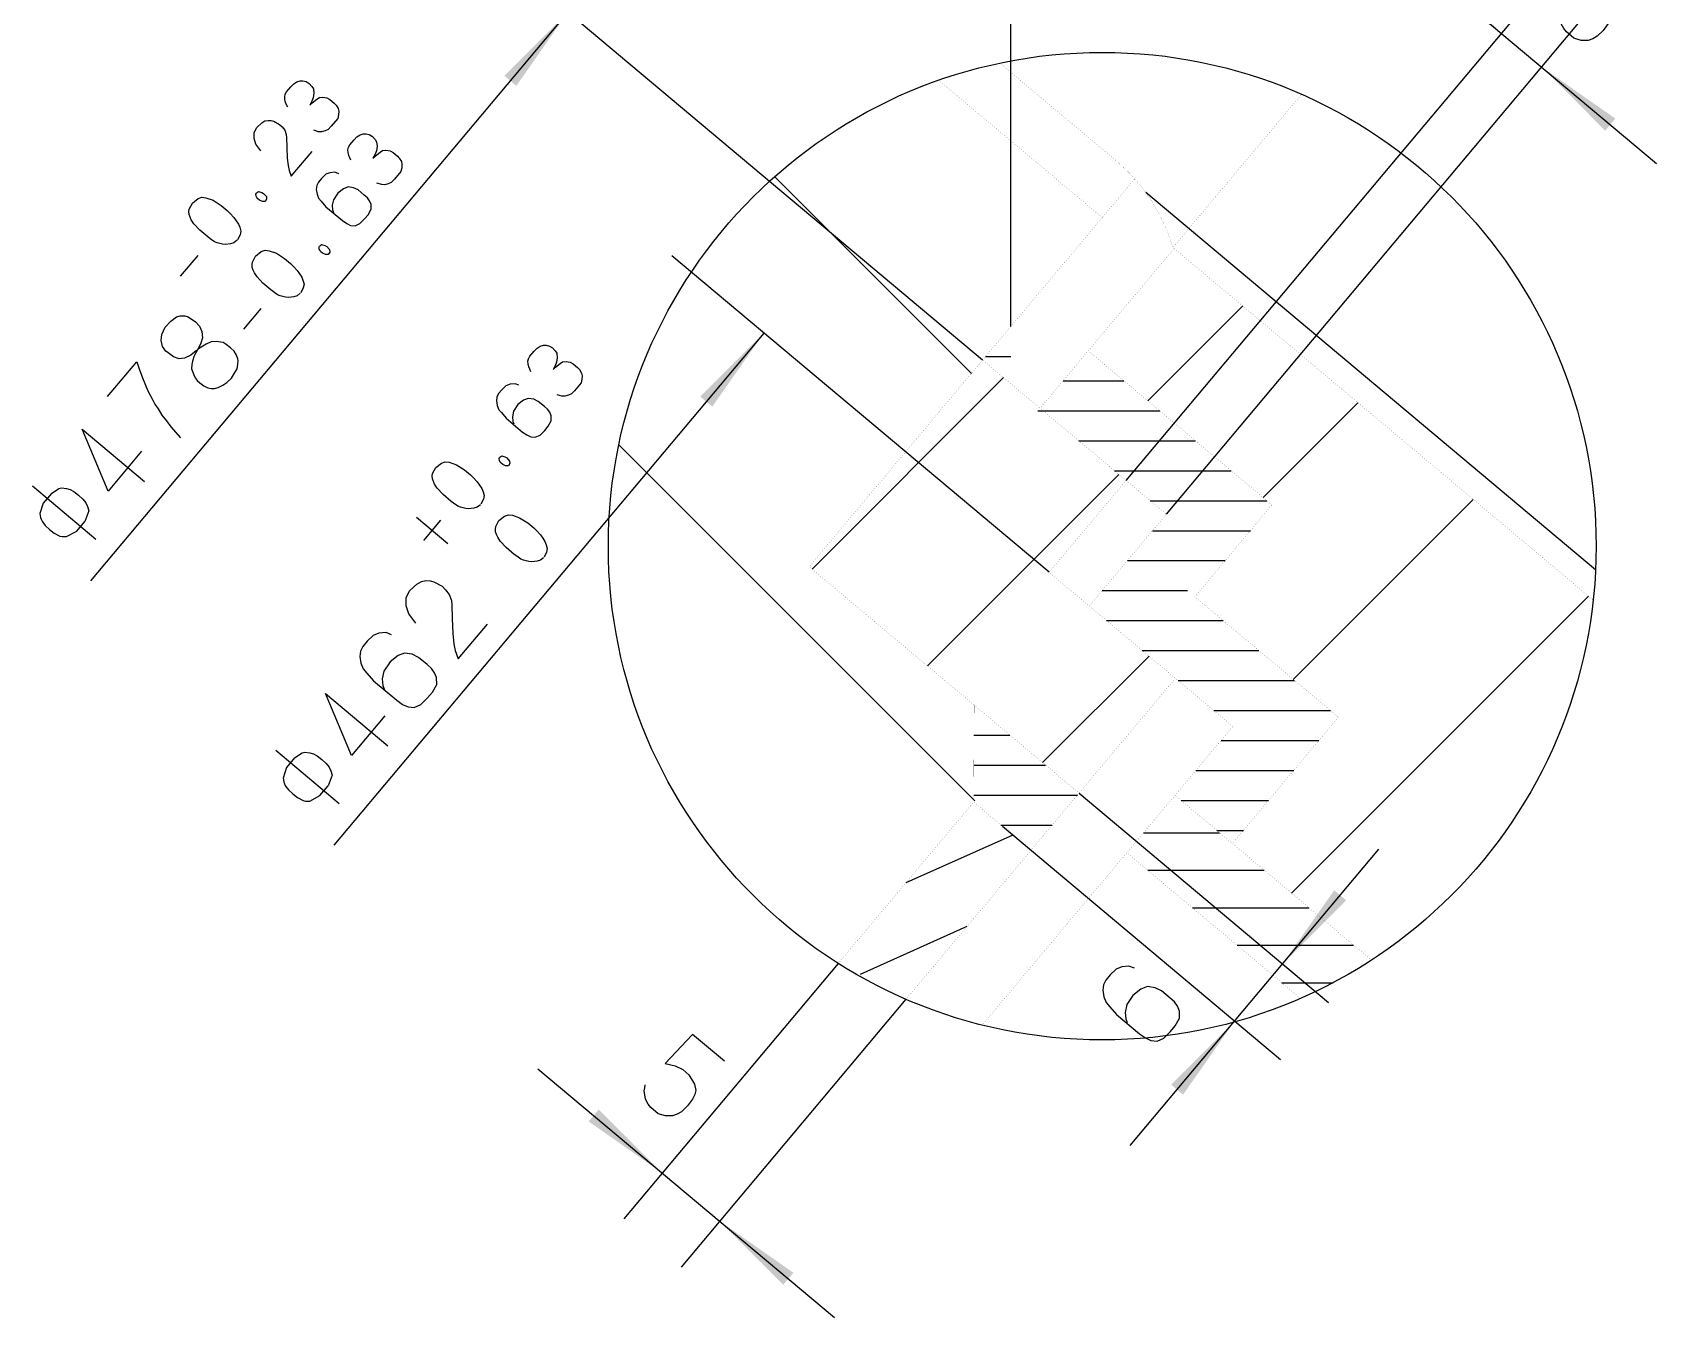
# Model space of a CAD drawing. Extents: x 0 to 8410, y 0 to 11890.
# Drawn here: x 5678 to 6220, y 9194 to 9623 of the extents above; entities that cross this region are included whole.
import ezdxf

# ---------------------------------------------------------------- set-up
doc = ezdxf.new("R2010")
doc.units = 0
doc.header["$MEASUREMENT"] = 0
doc.layers.add('6', color=7, linetype='Continuous')
doc.layers.add('7', color=7, linetype='Continuous')

# ---------------------------------------------------------------- blocks, each defined once
blk = doc.blocks.new('BLKENT219')
at = {"layer": '6', "color": 1, "linetype": 'Continuous'}
for p, q in [((5994.97, 9513.65), (5826.01, 9655.43)), ((5856.65, 9629.72), (5697.45, 9439.99))]:
    blk.add_line(p, q, dxfattribs=at)
at = {"layer": '6', "color": 2, "linetype": 'Continuous'}
for p, q in [((5762.81, 9603.14), (5764.24, 9604.84)), ((5764.24, 9604.84), (5765.2, 9605.83)), ((5765.2, 9605.83), (5766.26, 9606.47)), ((5766.26, 9606.47), (5767.31, 9606.79)), ((5767.31, 9606.79), (5768.26, 9606.84)), ((5768.26, 9606.84), (5769.32, 9606.55)), ((5769.32, 9606.55), (5770.37, 9605.92)), ((5770.37, 9605.92), (5771.24, 9604.94)), ((5771.24, 9604.94), (5771.76, 9604.16)), ((5762.18, 9601.45), (5762.38, 9602.31)), ((5762.26, 9600.61), (5762.18, 9601.45)), ((5762.45, 9599.6), (5762.26, 9600.61)), ((5762.38, 9602.31), (5762.81, 9603.14)), ((5762.81, 9598.78), (5762.45, 9599.6)), ((5771.25, 9599.98), (5770.56, 9598.68)), ((5770.56, 9598.68), (5771.39, 9599.52)), ((5771.7, 9601.14), (5771.25, 9599.98)), ((5771.39, 9599.52), (5772.92, 9600.72)), ((5771.93, 9602.65), (5771.7, 9601.14)), ((5771.76, 9604.16), (5771.93, 9602.65)), ((5772.92, 9600.72), (5773.74, 9601.22)), ((5773.74, 9601.22), (5774.89, 9601.36)), ((5774.89, 9601.36), (5776.28, 9601.14)), ((5776.28, 9601.14), (5777.24, 9600.58)), ((5777.24, 9600.58), (5778.7, 9599.36)), ((5778.7, 9599.36), (5779.35, 9598.73)), ((5755.57, 9593.43), (5756.66, 9593.63)), ((5756.66, 9593.63), (5757.65, 9593.56)), ((5757.65, 9593.56), (5758.51, 9593.35)), ((5763.17, 9597.97), (5762.81, 9598.78)), ((5779.9, 9594.26), (5777.72, 9591.65)), ((5779.35, 9598.73), (5780.05, 9597.55)), ((5780.16, 9595.49), (5779.9, 9594.26)), ((5780.05, 9597.55), (5780.21, 9596.65)), ((5780.21, 9596.65), (5780.16, 9595.49)), ((5751.94, 9589.56), (5752.85, 9591.27)), ((5751.97, 9587.58), (5751.94, 9589.56)), ((5752.85, 9591.27), (5754.51, 9592.78)), ((5754.51, 9592.78), (5755.57, 9593.43)), ((5758.51, 9593.35), (5760.49, 9592.29)), ((5760.49, 9592.29), (5761.33, 9591.41)), ((5761.33, 9591.41), (5762.23, 9590.31)), ((5762.23, 9590.31), (5762.72, 9588.88)), ((5762.72, 9588.88), (5762.8, 9587.88)), ((5773.46, 9589.85), (5771.89, 9590.31)), ((5774.49, 9589.84), (5773.46, 9589.85)), ((5775.66, 9590.14), (5774.49, 9589.84)), ((5776.67, 9590.57), (5775.66, 9590.14)), ((5777.72, 9591.65), (5776.67, 9590.57)), ((5785.31, 9587.16), (5786.26, 9588.15)), ((5786.26, 9588.15), (5787.33, 9588.79)), ((5787.33, 9588.79), (5788.38, 9589.11)), ((5788.38, 9589.11), (5789.33, 9589.16)), ((5789.33, 9589.16), (5790.39, 9588.87)), ((5790.39, 9588.87), (5791.44, 9588.25)), ((5791.44, 9588.25), (5792.31, 9587.26)), ((5752.6, 9585.68), (5751.97, 9587.58)), ((5754.25, 9583.45), (5752.6, 9585.68)), ((5762.8, 9587.88), (5762.89, 9584.56)), ((5762.89, 9584.56), (5763.04, 9581.01)), ((5764.36, 9574.96), (5771.29, 9583.22)), ((5783.24, 9583.77), (5783.44, 9584.63)), ((5783.33, 9582.94), (5783.24, 9583.77)), ((5783.52, 9581.92), (5783.33, 9582.94)), ((5783.44, 9584.63), (5783.88, 9585.46)), ((5783.88, 9585.46), (5785.31, 9587.16)), ((5792.31, 9587.26), (5792.83, 9586.48)), ((5792.77, 9583.46), (5792.32, 9582.3)), ((5792.46, 9581.84), (5793.98, 9583.04)), ((5793, 9584.97), (5792.77, 9583.46)), ((5792.83, 9586.48), (5793, 9584.97)), ((5793.98, 9583.04), (5794.8, 9583.55)), ((5794.8, 9583.55), (5795.96, 9583.68)), ((5795.96, 9583.68), (5797.34, 9583.46)), ((5797.34, 9583.46), (5798.31, 9582.91)), ((5798.31, 9582.91), (5799.77, 9581.68)), ((5763.04, 9581.01), (5763.29, 9578.51)), ((5763.29, 9578.51), (5763.65, 9576.92)), ((5783.88, 9581.11), (5783.52, 9581.92)), ((5784.24, 9580.29), (5783.88, 9581.11)), ((5792.32, 9582.3), (5791.63, 9581.01)), ((5791.63, 9581.01), (5792.46, 9581.84)), ((5799.77, 9581.68), (5800.41, 9581.06)), ((5800.41, 9581.06), (5801.12, 9579.87)), ((5801.22, 9577.82), (5800.97, 9576.58)), ((5801.12, 9579.87), (5801.27, 9578.97)), ((5801.27, 9578.97), (5801.22, 9577.82)), ((5763.65, 9576.92), (5764.36, 9574.96)), ((5772.85, 9571.85), (5772.71, 9570.6)), ((5773.42, 9572.99), (5772.85, 9571.85)), ((5774.47, 9574.25), (5773.42, 9572.99)), ((5775.88, 9575.62), (5774.47, 9574.25)), ((5777.26, 9576.17), (5775.88, 9575.62)), ((5778.93, 9576.3), (5777.26, 9576.17)), ((5780.22, 9575.82), (5778.93, 9576.3)), ((5794.53, 9572.17), (5792.96, 9572.64)), ((5795.56, 9572.16), (5794.53, 9572.17)), ((5796.73, 9572.46), (5795.56, 9572.16)), ((5797.74, 9572.89), (5796.73, 9572.46)), ((5798.78, 9573.98), (5797.74, 9572.89)), ((5800.97, 9576.58), (5798.78, 9573.98)), ((5731.4, 9566.02), (5733.29, 9567.5)), ((5733.29, 9567.5), (5734.59, 9567.95)), ((5734.59, 9567.95), (5735.89, 9567.79)), ((5735.89, 9567.79), (5738.32, 9566.95)), ((5738.32, 9566.95), (5741.02, 9565.19)), ((5752.6, 9569.04), (5752.74, 9569.36)), ((5752.65, 9568.32), (5752.6, 9569.04)), ((5752.91, 9567.85), (5752.65, 9568.32)), ((5752.82, 9569.46), (5753.44, 9569.88)), ((5753.21, 9567.43), (5752.91, 9567.85)), ((5753.74, 9566.98), (5753.21, 9567.43)), ((5753.44, 9569.88), (5754.5, 9569.59)), ((5754.72, 9566.58), (5753.74, 9566.98)), ((5754.5, 9569.59), (5755.12, 9569.24)), ((5755.63, 9566.58), (5754.72, 9566.58)), ((5755.12, 9569.24), (5756.06, 9568.19)), ((5756.15, 9567.35), (5755.63, 9566.58)), ((5756.06, 9568.19), (5756.15, 9567.35)), ((5772.71, 9570.6), (5772.96, 9569.03)), ((5772.96, 9569.03), (5773.49, 9567.64)), ((5773.49, 9567.64), (5774.36, 9566.65)), ((5774.36, 9566.65), (5775.95, 9564.81)), ((5778.44, 9567.16), (5778.04, 9565.28)), ((5779.89, 9569.35), (5778.44, 9567.16)), ((5781.79, 9570.83), (5779.89, 9569.35)), ((5783.32, 9571.42), (5781.79, 9570.83)), ((5785.18, 9571.14), (5783.32, 9571.42)), ((5786.66, 9570.42), (5785.18, 9571.14)), ((5788.72, 9568.68), (5786.66, 9570.42)), ((5789.8, 9567.78), (5788.72, 9568.68)), ((5790.51, 9566.76), (5789.8, 9567.78)), ((5790.97, 9565.6), (5790.51, 9566.76)), ((5730.24, 9563.23), (5730.35, 9563.99)), ((5730.31, 9562.23), (5730.24, 9563.23)), ((5730.63, 9561.37), (5730.31, 9562.23)), ((5730.35, 9563.99), (5731.4, 9566.02)), ((5731.03, 9560.44), (5730.63, 9561.37)), ((5741.02, 9565.19), (5743.01, 9563.52)), ((5743.01, 9563.52), (5744.04, 9562.57)), ((5744.04, 9562.57), (5745.25, 9561.22)), ((5745.25, 9561.22), (5746.04, 9560.13)), ((5775.95, 9564.81), (5781.46, 9560.18)), ((5778.04, 9565.28), (5778.17, 9563.72)), ((5778.17, 9563.72), (5778.48, 9562.85)), ((5788.84, 9560.73), (5789.98, 9562.08)), ((5789.98, 9562.08), (5791.02, 9563.94)), ((5791.02, 9563.94), (5790.97, 9565.6)), ((5731.88, 9559.13), (5731.03, 9560.44)), ((5733.85, 9556.96), (5731.88, 9559.13)), ((5736.53, 9554.71), (5733.85, 9556.96)), ((5746.04, 9560.13), (5746.78, 9558.99)), ((5746.78, 9558.99), (5747.21, 9557.95)), ((5747.21, 9557.95), (5747.55, 9556.64)), ((5747.55, 9556.64), (5747.3, 9555.41)), ((5781.46, 9560.18), (5782.85, 9559.19)), ((5782.85, 9559.19), (5784.17, 9558.59)), ((5784.17, 9558.59), (5785.64, 9558.47)), ((5785.64, 9558.47), (5787.26, 9559.16)), ((5787.26, 9559.16), (5788.84, 9560.73)), ((5737.34, 9554.12), (5736.53, 9554.71)), ((5738.73, 9553.13), (5737.34, 9554.12)), ((5739.63, 9552.8), (5738.73, 9553.13)), ((5741.43, 9552.31), (5739.63, 9552.8)), ((5742.38, 9552.19), (5741.43, 9552.31)), ((5744.14, 9552.42), (5742.38, 9552.19)), ((5745.23, 9552.79), (5744.14, 9552.42)), ((5746.3, 9553.6), (5745.23, 9552.79)), ((5747.3, 9555.41), (5746.47, 9553.8)), ((5754.36, 9549.82), (5755.65, 9550.27)), ((5755.65, 9550.27), (5756.96, 9550.12)), ((5773.67, 9551.36), (5773.8, 9551.68)), ((5773.72, 9550.64), (5773.67, 9551.36)), ((5773.98, 9550.17), (5773.72, 9550.64)), ((5773.89, 9551.78), (5774.5, 9552.2)), ((5774.5, 9552.2), (5775.56, 9551.91)), ((5775.56, 9551.91), (5776.18, 9551.56)), ((5776.18, 9551.56), (5777.13, 9550.51)), ((5777.13, 9550.51), (5777.21, 9549.67)), ((5733.19, 9548.55), (5727.35, 9541.59)), ((5751.31, 9545.56), (5751.42, 9546.32)), ((5751.38, 9544.56), (5751.31, 9545.56)), ((5751.42, 9546.32), (5752.47, 9548.34)), ((5752.47, 9548.34), (5754.36, 9549.82)), ((5756.96, 9550.12), (5759.39, 9549.27)), ((5759.39, 9549.27), (5762.09, 9547.52)), ((5762.09, 9547.52), (5764.08, 9545.85)), ((5764.08, 9545.85), (5765.11, 9544.9)), ((5765.11, 9544.9), (5766.32, 9543.54)), ((5774.27, 9549.75), (5773.98, 9550.17)), ((5774.81, 9549.3), (5774.27, 9549.75)), ((5775.79, 9548.91), (5774.81, 9549.3)), ((5776.7, 9548.91), (5775.79, 9548.91)), ((5777.21, 9549.67), (5776.7, 9548.91)), ((5751.7, 9543.69), (5751.38, 9544.56)), ((5752.09, 9542.76), (5751.7, 9543.69)), ((5752.95, 9541.45), (5752.09, 9542.76)), ((5754.92, 9539.28), (5752.95, 9541.45)), ((5766.32, 9543.54), (5767.11, 9542.45)), ((5767.11, 9542.45), (5767.85, 9541.32)), ((5767.85, 9541.32), (5768.28, 9540.27)), ((5768.28, 9540.27), (5768.62, 9538.97)), ((5757.6, 9537.03), (5754.92, 9539.28)), ((5758.41, 9536.44), (5757.6, 9537.03)), ((5759.79, 9535.45), (5758.41, 9536.44)), ((5760.69, 9535.12), (5759.79, 9535.45)), ((5762.5, 9534.63), (5760.69, 9535.12)), ((5763.45, 9534.52), (5762.5, 9534.63)), ((5765.21, 9534.75), (5763.45, 9534.52)), ((5766.3, 9535.11), (5765.21, 9534.75)), ((5767.37, 9535.92), (5766.3, 9535.11)), ((5768.36, 9537.73), (5767.54, 9536.12)), ((5768.62, 9538.97), (5768.36, 9537.73)), ((5754.26, 9530.88), (5748.42, 9523.92)), ((5721.18, 9522.2), (5722.3, 9524.61)), ((5722.3, 9524.61), (5724.17, 9526.62)), ((5724.17, 9526.62), (5726.07, 9528.02)), ((5726.07, 9528.02), (5727.31, 9528.41)), ((5727.31, 9528.41), (5728.92, 9528.37)), ((5728.92, 9528.37), (5729.97, 9528.09)), ((5729.97, 9528.09), (5732.39, 9526.41)), ((5732.39, 9526.41), (5733.72, 9524.94)), ((5733.72, 9524.94), (5734.58, 9523.14)), ((5734.58, 9523.14), (5734.72, 9521.12)), ((5720.98, 9520.22), (5721.18, 9522.2)), ((5721.45, 9518.16), (5720.98, 9520.22)), ((5722.55, 9516.64), (5721.45, 9518.16)), ((5733.63, 9518.09), (5731.99, 9515.04)), ((5736.01, 9518.96), (5733.15, 9517.29)), ((5734.24, 9519.25), (5733.63, 9518.09)), ((5734.72, 9521.12), (5734.24, 9519.25)), ((5737.6, 9519.77), (5736.01, 9518.96)), ((5739.27, 9519.8), (5737.6, 9519.77)), ((5741.6, 9519.52), (5739.27, 9519.8)), ((5742.68, 9518.85), (5741.6, 9519.52)), ((5744.08, 9517.68), (5742.68, 9518.85)), ((5745.36, 9516.6), (5744.08, 9517.68)), ((5703.11, 9501.53), (5712.81, 9513.1)), ((5712.81, 9513.1), (5713.6, 9510.77)), ((5723.3, 9516.01), (5722.55, 9516.64)), ((5725.13, 9514.71), (5723.3, 9516.01)), ((5727, 9514.1), (5725.13, 9514.71)), ((5728.79, 9514.27), (5727, 9514.1)), ((5730.89, 9515.25), (5728.79, 9514.27)), ((5732.74, 9516.8), (5730.89, 9515.25)), ((5731.41, 9513.26), (5731.25, 9512.2)), ((5731.99, 9515.04), (5731.41, 9513.26)), ((5746.08, 9515.28), (5745.36, 9516.6)), ((5746.53, 9514.07), (5746.08, 9515.28)), ((5746.27, 9510.71), (5746.51, 9512.3)), ((5746.51, 9512.3), (5746.67, 9513.36)), ((5746.67, 9513.36), (5746.53, 9514.07)), ((5713.6, 9510.77), (5714.75, 9507.77)), ((5714.75, 9507.77), (5716.55, 9503.39)), ((5731.25, 9512.2), (5731.07, 9510.68)), ((5731.07, 9510.68), (5731.82, 9508.74)), ((5731.82, 9508.74), (5732.28, 9507.76)), ((5732.28, 9507.76), (5732.96, 9506.83)), ((5742.83, 9506.18), (5744.4, 9507.62)), ((5744.4, 9507.62), (5745.73, 9509.85)), ((5745.73, 9509.85), (5746.27, 9510.71)), ((5716.55, 9503.39), (5718.14, 9500.27)), ((5732.96, 9506.83), (5733.92, 9506.02)), ((5733.92, 9506.02), (5735.16, 9505.1)), ((5735.16, 9505.1), (5736.58, 9504.39)), ((5736.58, 9504.39), (5737.68, 9504.18)), ((5737.68, 9504.18), (5738.73, 9504.13)), ((5738.73, 9504.13), (5739.98, 9504.52)), ((5739.98, 9504.52), (5741.51, 9505.26)), ((5741.51, 9505.26), (5742.83, 9506.18)), ((5718.14, 9500.27), (5718.85, 9498.95)), ((5718.85, 9498.95), (5719.95, 9497.43)), ((5719.95, 9497.43), (5721.25, 9495.27)), ((5703.3, 9469.96), (5694.66, 9490.59)), ((5694.66, 9490.59), (5715.46, 9473.13)), ((5721.25, 9495.27), (5722.72, 9493.32)), ((5722.72, 9493.32), (5724.19, 9491.37)), ((5724.19, 9491.37), (5727.47, 9487.66)), ((5714.42, 9483.21), (5703.3, 9469.96)), ((5678.05, 9471.67), (5699.18, 9453.94)), ((5684.34, 9469.14), (5681.63, 9465.92)), ((5684.34, 9469.14), (5686.81, 9470.78)), ((5686.81, 9470.78), (5687.76, 9471.05)), ((5687.76, 9471.05), (5689.43, 9470.85)), ((5689.43, 9470.85), (5690.58, 9470.48)), ((5690.58, 9470.48), (5691.83, 9469.79)), ((5691.83, 9469.79), (5693.39, 9468.6)), ((5681.63, 9465.92), (5680.53, 9462.43)), ((5693.39, 9468.6), (5694.83, 9467.27)), ((5694.83, 9467.27), (5695.83, 9466.07)), ((5695.83, 9466.07), (5696.44, 9464.84)), ((5696.44, 9464.84), (5696.82, 9463.33)), ((5680.53, 9462.43), (5680.75, 9461.17)), ((5680.75, 9461.17), (5680.94, 9460.52)), ((5680.94, 9460.52), (5681.35, 9459.7)), ((5681.35, 9459.7), (5682.3, 9458.43)), ((5682.3, 9458.43), (5683.74, 9457.1)), ((5692.79, 9456.56), (5695.49, 9459.78)), ((5696.82, 9463.33), (5695.49, 9459.78)), ((5683.74, 9457.1), (5685.3, 9455.91)), ((5685.3, 9455.91), (5687.2, 9454.92)), ((5687.2, 9454.92), (5687.97, 9454.75)), ((5687.97, 9454.75), (5689.42, 9454.73)), ((5689.42, 9454.73), (5692.79, 9456.56))]:
    blk.add_line(p, q, dxfattribs=at)
at = {"layer": '6', "color": 1, "linetype": 'Continuous'}
blk.add_solid([(5856.65, 9629.72), (5839.44, 9605.14), (5835.44, 9608.5)], dxfattribs=at)
blk = doc.blocks.new('BLKENT220')
at = {"layer": '6', "color": 1, "linetype": 'Continuous'}
for p, q in [((6017.14, 9442.84), (5891.35, 9548.38)), ((5922, 9522.67), (5778.59, 9351.77))]:
    blk.add_line(p, q, dxfattribs=at)
at = {"layer": '6', "color": 2, "linetype": 'Continuous'}
for p, q in [((5846.35, 9517.61), (5847.41, 9518.26)), ((5847.41, 9518.26), (5848.46, 9518.57)), ((5848.46, 9518.57), (5849.41, 9518.62)), ((5849.41, 9518.62), (5850.47, 9518.33)), ((5850.47, 9518.33), (5851.52, 9517.71)), ((5851.52, 9517.71), (5852.39, 9516.72)), ((5843.33, 9513.24), (5843.52, 9514.09)), ((5843.41, 9512.4), (5843.33, 9513.24)), ((5843.6, 9511.38), (5843.41, 9512.4)), ((5843.52, 9514.09), (5843.96, 9514.92)), ((5843.96, 9514.92), (5845.39, 9516.63)), ((5845.39, 9516.63), (5846.35, 9517.61)), ((5852.39, 9516.72), (5852.91, 9515.94)), ((5852.85, 9512.92), (5852.4, 9511.76)), ((5852.54, 9511.3), (5854.07, 9512.5)), ((5853.08, 9514.44), (5852.85, 9512.92)), ((5852.91, 9515.94), (5853.08, 9514.44)), ((5854.07, 9512.5), (5854.88, 9513.01)), ((5854.88, 9513.01), (5856.04, 9513.14)), ((5856.04, 9513.14), (5857.42, 9512.92)), ((5857.42, 9512.92), (5858.39, 9512.37)), ((5858.39, 9512.37), (5859.85, 9511.15)), ((5843.96, 9510.57), (5843.6, 9511.38)), ((5844.32, 9509.76), (5843.96, 9510.57)), ((5852.4, 9511.76), (5851.71, 9510.47)), ((5851.71, 9510.47), (5852.54, 9511.3)), ((5859.85, 9511.15), (5860.5, 9510.52)), ((5860.5, 9510.52), (5861.2, 9509.33)), ((5861.3, 9507.28), (5861.05, 9506.04)), ((5861.2, 9509.33), (5861.36, 9508.43)), ((5861.36, 9508.43), (5861.3, 9507.28)), ((5833.5, 9502.46), (5832.93, 9501.31)), ((5834.55, 9503.71), (5833.5, 9502.46)), ((5835.96, 9505.08), (5834.55, 9503.71)), ((5837.34, 9505.63), (5835.96, 9505.08)), ((5839.01, 9505.76), (5837.34, 9505.63)), ((5840.3, 9505.28), (5839.01, 9505.76)), ((5854.61, 9501.64), (5853.04, 9502.1)), ((5855.64, 9501.62), (5854.61, 9501.64)), ((5856.81, 9501.92), (5855.64, 9501.62)), ((5857.82, 9502.35), (5856.81, 9501.92)), ((5858.86, 9503.44), (5857.82, 9502.35)), ((5861.05, 9506.04), (5858.86, 9503.44)), ((5832.93, 9501.31), (5832.79, 9500.06)), ((5832.79, 9500.06), (5833.04, 9498.49)), ((5833.04, 9498.49), (5833.57, 9497.1)), ((5833.57, 9497.1), (5834.44, 9496.12)), ((5834.44, 9496.12), (5836.03, 9494.27)), ((5838.52, 9496.62), (5838.12, 9494.74)), ((5839.97, 9498.82), (5838.52, 9496.62)), ((5841.87, 9500.3), (5839.97, 9498.82)), ((5843.4, 9500.88), (5841.87, 9500.3)), ((5845.26, 9500.61), (5843.4, 9500.88)), ((5846.74, 9499.88), (5845.26, 9500.61)), ((5848.81, 9498.14), (5846.74, 9499.88)), ((5849.88, 9497.24), (5848.81, 9498.14)), ((5850.59, 9496.22), (5849.88, 9497.24)), ((5851.05, 9495.06), (5850.59, 9496.22)), ((5836.03, 9494.27), (5841.55, 9489.64)), ((5838.12, 9494.74), (5838.25, 9493.18)), ((5838.25, 9493.18), (5838.57, 9492.32)), ((5848.92, 9490.19), (5850.06, 9491.55)), ((5850.06, 9491.55), (5851.1, 9493.4)), ((5851.1, 9493.4), (5851.05, 9495.06)), ((5841.55, 9489.64), (5842.93, 9488.65)), ((5842.93, 9488.65), (5844.26, 9488.05)), ((5844.26, 9488.05), (5845.72, 9487.93)), ((5845.72, 9487.93), (5847.34, 9488.62)), ((5847.34, 9488.62), (5848.92, 9490.19)), ((5833.75, 9480.83), (5833.89, 9481.14)), ((5833.8, 9480.1), (5833.75, 9480.83)), ((5834.06, 9479.63), (5833.8, 9480.1)), ((5833.97, 9481.24), (5834.59, 9481.66)), ((5834.59, 9481.66), (5835.65, 9481.37)), ((5835.65, 9481.37), (5836.27, 9481.02)), ((5836.27, 9481.02), (5837.21, 9479.97)), ((5837.21, 9479.97), (5837.29, 9479.13)), ((5811.39, 9475.02), (5811.5, 9475.78)), ((5811.46, 9474.02), (5811.39, 9475.02)), ((5811.5, 9475.78), (5812.55, 9477.8)), ((5812.55, 9477.8), (5814.44, 9479.28)), ((5814.44, 9479.28), (5815.74, 9479.73)), ((5815.74, 9479.73), (5817.04, 9479.58)), ((5817.04, 9479.58), (5819.47, 9478.74)), ((5819.47, 9478.74), (5822.17, 9476.98)), ((5822.17, 9476.98), (5824.16, 9475.31)), ((5824.16, 9475.31), (5825.19, 9474.36)), ((5825.19, 9474.36), (5826.4, 9473)), ((5834.36, 9479.21), (5834.06, 9479.63)), ((5834.89, 9478.76), (5834.36, 9479.21)), ((5835.87, 9478.37), (5834.89, 9478.76)), ((5836.78, 9478.37), (5835.87, 9478.37)), ((5837.29, 9479.13), (5836.78, 9478.37)), ((5811.78, 9473.15), (5811.46, 9474.02)), ((5812.18, 9472.22), (5811.78, 9473.15)), ((5813.03, 9470.91), (5812.18, 9472.22)), ((5815, 9468.75), (5813.03, 9470.91)), ((5826.4, 9473), (5827.19, 9471.91)), ((5827.19, 9471.91), (5827.93, 9470.78)), ((5827.93, 9470.78), (5828.36, 9469.73)), ((5828.36, 9469.73), (5828.7, 9468.43)), ((5817.68, 9466.5), (5815, 9468.75)), ((5818.49, 9465.9), (5817.68, 9466.5)), ((5819.88, 9464.91), (5818.49, 9465.9)), ((5820.78, 9464.58), (5819.88, 9464.91)), ((5822.58, 9464.09), (5820.78, 9464.58)), ((5823.53, 9463.98), (5822.58, 9464.09)), ((5825.29, 9464.21), (5823.53, 9463.98)), ((5826.38, 9464.57), (5825.29, 9464.21)), ((5827.45, 9465.38), (5826.38, 9464.57)), ((5828.45, 9467.19), (5827.62, 9465.58)), ((5828.7, 9468.43), (5828.45, 9467.19)), ((5806.12, 9461.27), (5816.61, 9452.46)), ((5808.55, 9453.43), (5814.3, 9460.29)), ((5832.45, 9457.34), (5832.57, 9458.1)), ((5832.57, 9458.1), (5833.61, 9460.12)), ((5833.61, 9460.12), (5835.51, 9461.61)), ((5835.51, 9461.61), (5836.8, 9462.06)), ((5836.8, 9462.06), (5838.11, 9461.9)), ((5838.11, 9461.9), (5840.53, 9461.06)), ((5840.53, 9461.06), (5843.24, 9459.3)), ((5843.24, 9459.3), (5845.23, 9457.63)), ((5832.53, 9456.34), (5832.45, 9457.34)), ((5832.85, 9455.48), (5832.53, 9456.34)), ((5833.24, 9454.55), (5832.85, 9455.48)), ((5834.1, 9453.23), (5833.24, 9454.55)), ((5836.07, 9451.07), (5834.1, 9453.23)), ((5845.23, 9457.63), (5846.26, 9456.68)), ((5846.26, 9456.68), (5847.47, 9455.32)), ((5847.47, 9455.32), (5848.25, 9454.24)), ((5848.25, 9454.24), (5849, 9453.1)), ((5849, 9453.1), (5849.43, 9452.06)), ((5838.75, 9448.82), (5836.07, 9451.07)), ((5839.56, 9448.23), (5838.75, 9448.82)), ((5840.94, 9447.23), (5839.56, 9448.23)), ((5848.52, 9447.7), (5847.45, 9446.9)), ((5849.51, 9449.51), (5848.68, 9447.9)), ((5849.43, 9452.06), (5849.77, 9450.75)), ((5849.77, 9450.75), (5849.51, 9449.51)), ((5841.84, 9446.91), (5840.94, 9447.23)), ((5843.65, 9446.41), (5841.84, 9446.91)), ((5844.6, 9446.3), (5843.65, 9446.41)), ((5846.36, 9446.53), (5844.6, 9446.3)), ((5847.45, 9446.9), (5846.36, 9446.53)), ((5802.69, 9434.4), (5803.96, 9436.8)), ((5803.96, 9436.8), (5806.28, 9438.91)), ((5806.28, 9438.91), (5807.77, 9439.81)), ((5807.77, 9439.81), (5809.29, 9440.09)), ((5809.29, 9440.09), (5810.68, 9440)), ((5810.68, 9440), (5811.89, 9439.71)), ((5811.89, 9439.71), (5814.66, 9438.22)), ((5814.66, 9438.22), (5815.83, 9437)), ((5815.83, 9437), (5817.09, 9435.46)), ((5802.73, 9431.62), (5802.69, 9434.4)), ((5803.61, 9428.97), (5802.73, 9431.62)), ((5817.09, 9435.46), (5817.78, 9433.44)), ((5817.78, 9433.44), (5817.88, 9432.04)), ((5817.88, 9432.04), (5818.01, 9427.4)), ((5805.92, 9425.84), (5803.61, 9428.97)), ((5818.01, 9427.4), (5818.23, 9422.44)), ((5791.71, 9421.76), (5789.73, 9419.83)), ((5793.63, 9422.53), (5791.71, 9421.76)), ((5795.98, 9422.71), (5793.63, 9422.53)), ((5797.79, 9422.03), (5795.98, 9422.71)), ((5818.23, 9422.44), (5818.57, 9418.92)), ((5820.07, 9413.96), (5829.78, 9425.53)), ((5787.46, 9416.48), (5787.27, 9414.73)), ((5788.26, 9418.08), (5787.46, 9416.48)), ((5789.73, 9419.83), (5788.26, 9418.08)), ((5799.98, 9415.06), (5797.32, 9412.98)), ((5802.13, 9415.88), (5799.98, 9415.06)), ((5804.73, 9415.49), (5802.13, 9415.88)), ((5806.8, 9414.47), (5804.73, 9415.49)), ((5818.57, 9418.92), (5819.08, 9416.7)), ((5819.08, 9416.7), (5820.07, 9413.96)), ((5787.27, 9414.73), (5787.62, 9412.53)), ((5787.62, 9412.53), (5788.37, 9410.59)), ((5788.37, 9410.59), (5789.58, 9409.21)), ((5795.29, 9409.91), (5794.73, 9407.28)), ((5797.32, 9412.98), (5795.29, 9409.91)), ((5809.69, 9412.04), (5806.8, 9414.47)), ((5811.19, 9410.78), (5809.69, 9412.04)), ((5812.19, 9409.35), (5811.19, 9410.78)), ((5812.84, 9407.73), (5812.19, 9409.35)), ((5789.58, 9409.21), (5791.8, 9406.63)), ((5791.8, 9406.63), (5799.53, 9400.15)), ((5794.73, 9407.28), (5794.91, 9405.1)), ((5794.91, 9405.1), (5795.35, 9403.89)), ((5811.44, 9402.81), (5812.9, 9405.41)), ((5812.9, 9405.41), (5812.84, 9407.73)), ((5784.45, 9381.74), (5775.81, 9402.37)), ((5775.81, 9402.37), (5796.61, 9384.91)), ((5799.53, 9400.15), (5801.47, 9398.76)), ((5801.47, 9398.76), (5803.32, 9397.92)), ((5805.37, 9397.75), (5807.64, 9398.71)), ((5807.64, 9398.71), (5809.86, 9400.91)), ((5809.86, 9400.91), (5811.44, 9402.81)), ((5795.56, 9394.99), (5784.45, 9381.74)), ((5803.32, 9397.92), (5805.37, 9397.75)), ((5759.2, 9383.46), (5780.33, 9365.73)), ((5765.49, 9380.93), (5767.95, 9382.56)), ((5767.95, 9382.56), (5768.91, 9382.83)), ((5768.91, 9382.83), (5770.57, 9382.63)), ((5770.57, 9382.63), (5771.73, 9382.26)), ((5771.73, 9382.26), (5772.97, 9381.57)), ((5762.78, 9377.7), (5761.68, 9374.21)), ((5765.49, 9380.93), (5762.78, 9377.7)), ((5772.97, 9381.57), (5774.53, 9380.38)), ((5774.53, 9380.38), (5775.98, 9379.05)), ((5775.98, 9379.05), (5776.98, 9377.85)), ((5776.98, 9377.85), (5777.59, 9376.62)), ((5761.68, 9374.21), (5761.9, 9372.95)), ((5761.9, 9372.95), (5762.09, 9372.31)), ((5762.09, 9372.31), (5762.5, 9371.49)), ((5762.5, 9371.49), (5763.45, 9370.22)), ((5773.94, 9368.35), (5776.64, 9371.57)), ((5777.97, 9375.11), (5776.64, 9371.57)), ((5777.59, 9376.62), (5777.97, 9375.11)), ((5763.45, 9370.22), (5764.89, 9368.89)), ((5764.89, 9368.89), (5766.45, 9367.7)), ((5766.45, 9367.7), (5768.35, 9366.7)), ((5768.35, 9366.7), (5769.12, 9366.53)), ((5769.12, 9366.53), (5770.57, 9366.51)), ((5770.57, 9366.51), (5773.94, 9368.35))]:
    blk.add_line(p, q, dxfattribs=at)
at = {"layer": '6', "color": 1, "linetype": 'Continuous'}
blk.add_solid([(5922, 9522.67), (5904.79, 9498.1), (5900.78, 9501.46)], dxfattribs=at)
blk = doc.blocks.new('BLKENT221')
at = {"layer": '6', "color": 1, "linetype": 'Continuous'}
for p, q in [((6129.74, 9654.81), (6219.75, 9579.28)), ((6042.85, 9473.48), (6180.9, 9637.99)), ((6056.25, 9462.23), (6194.31, 9626.74))]:
    blk.add_line(p, q, dxfattribs=at)
at = {"layer": '6', "color": 2, "linetype": 'Continuous'}
for p, q in [((6203.63, 9647.45), (6194.52, 9637.74)), ((6214.28, 9638.51), (6203.63, 9647.45)), ((6194.52, 9637.74), (6197.82, 9636.97)), ((6197.82, 9636.97), (6200.37, 9635.75)), ((6200.37, 9635.75), (6202.4, 9634.04)), ((6202.4, 9634.04), (6204.35, 9630.95)), ((6187.49, 9628.65), (6187.77, 9629.69)), ((6188, 9625.84), (6187.49, 9628.65)), ((6187.77, 9629.69), (6187.89, 9630.69)), ((6204.39, 9627.44), (6203.59, 9625.92)), ((6204.35, 9630.95), (6204.71, 9628.82)), ((6204.71, 9628.82), (6204.39, 9627.44)), ((6188.81, 9624.25), (6188, 9625.84)), ((6189.68, 9623.15), (6188.81, 9624.25)), ((6192.21, 9621.03), (6189.68, 9623.15)), ((6194.59, 9620.31), (6192.21, 9621.03)), ((6198.51, 9620.86), (6196.98, 9620.32)), ((6199.92, 9621.69), (6198.51, 9620.86)), ((6201.93, 9623.65), (6199.92, 9621.69)), ((6203.59, 9625.92), (6201.93, 9623.65)), ((6196.98, 9620.32), (6194.59, 9620.31))]:
    blk.add_line(p, q, dxfattribs=at)
at = {"layer": '6', "color": 1, "linetype": 'Continuous'}
for points in [[(6168.04, 9622.67), (6143.47, 9639.88), (6146.83, 9643.88)], [(6181.45, 9611.42), (6206.02, 9594.21), (6202.66, 9590.2)]]:
    blk.add_solid(points, dxfattribs=at)
blk = doc.blocks.new('BLKENT222')
at = {"layer": '6', "color": 1, "linetype": 'Continuous'}
for p, q in [((5946.81, 9312.34), (5875.29, 9227.09)), ((5969.41, 9300.39), (5894.43, 9211.03)), ((5846.65, 9277.23), (5945.59, 9194.21))]:
    blk.add_line(p, q, dxfattribs=at)
at = {"layer": '6', "color": 2, "linetype": 'Continuous'}
for p, q in [((5898.19, 9288.63), (5889.08, 9278.91)), ((5908.85, 9279.69), (5898.19, 9288.63)), ((5889.08, 9278.91), (5892.39, 9278.15)), ((5892.39, 9278.15), (5894.94, 9276.92)), ((5894.94, 9276.92), (5896.97, 9275.21)), ((5896.97, 9275.21), (5898.92, 9272.12)), ((5882.05, 9269.82), (5882.33, 9270.87)), ((5882.57, 9267.01), (5882.05, 9269.82)), ((5882.33, 9270.87), (5882.45, 9271.86)), ((5898.96, 9268.61), (5898.16, 9267.09)), ((5898.92, 9272.12), (5899.28, 9269.99)), ((5899.28, 9269.99), (5898.96, 9268.61)), ((5883.38, 9265.42), (5882.57, 9267.01)), ((5884.25, 9264.32), (5883.38, 9265.42)), ((5886.77, 9262.21), (5884.25, 9264.32)), ((5896.5, 9264.83), (5894.49, 9262.86)), ((5898.16, 9267.09), (5896.5, 9264.83)), ((5889.16, 9261.49), (5886.77, 9262.21)), ((5891.55, 9261.49), (5889.16, 9261.49)), ((5893.08, 9262.03), (5891.55, 9261.49)), ((5894.49, 9262.86), (5893.08, 9262.03))]:
    blk.add_line(p, q, dxfattribs=at)
at = {"layer": '6', "color": 1, "linetype": 'Continuous'}
for points in [[(5888.14, 9242.41), (5863.57, 9259.62), (5866.93, 9263.63)], [(5907.29, 9226.35), (5931.86, 9209.14), (5928.5, 9205.13)]]:
    blk.add_solid(points, dxfattribs=at)
blk = doc.blocks.new('BLKENT223')
at = {"layer": '6', "color": 1, "linetype": 'Continuous'}
for p, q in [((6027.13, 9369.18), (6110.36, 9299.34)), ((6001.56, 9358.14), (6094.36, 9280.27)), ((6044.22, 9251.63), (6127.18, 9350.49))]:
    blk.add_line(p, q, dxfattribs=at)
at = {"layer": '6', "color": 2, "linetype": 'Continuous'}
for p, q in [((6036.05, 9306.8), (6035.26, 9305.2)), ((6037.52, 9308.55), (6036.05, 9306.8)), ((6039.5, 9310.47), (6037.52, 9308.55)), ((6041.43, 9311.24), (6039.5, 9310.47)), ((6043.77, 9311.43), (6041.43, 9311.24)), ((6045.58, 9310.75), (6043.77, 9311.43)), ((6035.26, 9305.2), (6035.07, 9303.44)), ((6035.07, 9303.44), (6035.41, 9301.24)), ((6035.41, 9301.24), (6036.16, 9299.3)), ((6045.12, 9301.7), (6043.08, 9298.63)), ((6047.77, 9303.77), (6045.12, 9301.7)), ((6049.92, 9304.6), (6047.77, 9303.77)), ((6052.52, 9304.21), (6049.92, 9304.6)), ((6054.59, 9303.19), (6052.52, 9304.21)), ((6057.48, 9300.76), (6054.59, 9303.19)), ((6036.16, 9299.3), (6037.38, 9297.92)), ((6037.38, 9297.92), (6039.6, 9295.34)), ((6043.08, 9298.63), (6042.52, 9295.99)), ((6042.52, 9295.99), (6042.7, 9293.81)), ((6058.99, 9299.5), (6057.48, 9300.76)), ((6059.98, 9298.07), (6058.99, 9299.5)), ((6060.63, 9296.45), (6059.98, 9298.07)), ((6060.69, 9294.13), (6060.63, 9296.45)), ((6039.6, 9295.34), (6047.32, 9288.86)), ((6042.7, 9293.81), (6043.15, 9292.6)), ((6057.65, 9289.63), (6059.24, 9291.52)), ((6059.24, 9291.52), (6060.69, 9294.13)), ((6047.32, 9288.86), (6049.26, 9287.47)), ((6049.26, 9287.47), (6051.11, 9286.63)), ((6051.11, 9286.63), (6053.17, 9286.46)), ((6053.17, 9286.46), (6055.44, 9287.43)), ((6055.44, 9287.43), (6057.65, 9289.63))]:
    blk.add_line(p, q, dxfattribs=at)
at = {"layer": '6', "color": 1, "linetype": 'Continuous'}
for points in [[(6095.04, 9312.19), (6112.25, 9336.77), (6116.25, 9333.41)], [(6079.04, 9293.13), (6061.83, 9268.55), (6057.83, 9271.91)]]:
    blk.add_solid(points, dxfattribs=at)
blk = doc.blocks.new('BLKENT224')
at = {"layer": '6', "color": 2, "linetype": 'Continuous'}
for p, q in [((6026.12, 9663.78), (6026.94, 9664.62)), ((6026.94, 9664.62), (6028.04, 9665.18)), ((6028.04, 9665.18), (6029.32, 9665.46)), ((6029.32, 9665.46), (6032.43, 9665.46)), ((6032.43, 9665.46), (6034.35, 9665.32)), ((6034.35, 9665.32), (6036, 9664.76)), ((6036, 9664.76), (6037.28, 9663.92)), ((6069.58, 9645.02), (6079.83, 9664.9)), ((6079.83, 9664.9), (6079.83, 9637.74)), ((6095.02, 9665.6), (6094.29, 9652.3)), ((6108.93, 9665.6), (6095.02, 9665.6)), ((6024.1, 9660.42), (6024.65, 9661.54)), ((6024.65, 9661.54), (6025.2, 9662.66)), ((6025.2, 9662.66), (6026.12, 9663.78)), ((6037.28, 9663.92), (6038.2, 9662.94)), ((6038.2, 9662.94), (6038.84, 9661.54)), ((6038.84, 9661.54), (6039.11, 9659.86)), ((6039.11, 9659.86), (6038.84, 9658.04)), ((6116.7, 9658.6), (6116.8, 9656.5)), ((6117.34, 9660.56), (6116.8, 9658.88)), ((6118.44, 9661.54), (6117.34, 9660.56)), ((6120.27, 9661.4), (6118.44, 9661.54)), ((6121.01, 9660.56), (6120.27, 9661.4)), ((6121.46, 9659.44), (6121.01, 9660.56)), ((6121.74, 9657.34), (6121.46, 9659.44)), ((6033.53, 9653.56), (6031.52, 9653.14)), ((6031.52, 9653.14), (6033.16, 9653)), ((6035.18, 9654.12), (6033.53, 9653.56)), ((6037.01, 9655.24), (6035.18, 9654.12)), ((6038.47, 9656.78), (6037.01, 9655.24)), ((6038.84, 9658.04), (6038.47, 9656.78)), ((6060.52, 9638.44), (6048.17, 9657.9)), ((6048.17, 9638.86), (6060.8, 9657.76)), ((6094.29, 9652.3), (6097.31, 9653.84)), ((6097.31, 9653.84), (6100.05, 9654.54)), ((6100.05, 9654.54), (6102.7, 9654.54)), ((6102.7, 9654.54), (6106.18, 9653.42)), ((6106.18, 9653.42), (6107.83, 9652.02)), ((6116.8, 9656.5), (6116.98, 9655.38)), ((6116.98, 9655.38), (6117.25, 9654.82)), ((6117.25, 9654.82), (6117.8, 9653.98)), ((6117.8, 9653.98), (6118.99, 9653.42)), ((6118.99, 9653.42), (6120.46, 9653.84)), ((6120.46, 9653.84), (6121.46, 9655.38)), ((6121.46, 9655.38), (6121.74, 9657.34)), ((6033.16, 9653), (6035.82, 9652.44)), ((6035.82, 9652.44), (6037.1, 9652.02)), ((6037.1, 9652.02), (6038.29, 9650.9)), ((6038.29, 9650.9), (6039.29, 9649.22)), ((6039.29, 9649.22), (6039.57, 9647.68)), ((6039.57, 9647.68), (6039.57, 9645.02)), ((6107.83, 9652.02), (6108.47, 9650.76)), ((6108.47, 9650.76), (6108.84, 9649.08)), ((6108.84, 9649.08), (6109.02, 9646.28)), ((6024.65, 9642.08), (6023.74, 9644.18)), ((6039.48, 9643.76), (6038.84, 9641.94)), ((6039.57, 9645.02), (6039.48, 9643.76)), ((6086.88, 9645.02), (6069.58, 9645.02)), ((6094.29, 9641.8), (6093.74, 9642.64)), ((6108.74, 9643.48), (6108.19, 9641.94)), ((6109.02, 9646.28), (6108.74, 9643.48)), ((6025.57, 9640.96), (6024.65, 9642.08)), ((6026.94, 9639.98), (6025.57, 9640.96)), ((6028.31, 9639.28), (6026.94, 9639.98)), ((6030.42, 9639.14), (6028.31, 9639.28)), ((6035.18, 9639.14), (6030.42, 9639.14)), ((6036.73, 9639.98), (6035.18, 9639.14)), ((6038.01, 9640.96), (6036.73, 9639.98)), ((6038.84, 9641.94), (6038.01, 9640.96)), ((6094.74, 9640.82), (6094.29, 9641.8)), ((6096.94, 9639), (6094.74, 9640.82)), ((6098.59, 9638.3), (6096.94, 9639)), ((6099.96, 9638.02), (6098.59, 9638.3)), ((6103.25, 9638.02), (6099.96, 9638.02)), ((6105.54, 9639), (6103.25, 9638.02)), ((6107.37, 9640.54), (6105.54, 9639)), ((6108.19, 9641.94), (6107.37, 9640.54))]:
    blk.add_line(p, q, dxfattribs=at)
at = {"layer": '6', "color": 1, "linetype": 'Continuous'}
for p, q in [((6004.36, 9524.85), (6004.36, 9626.74)), ((6004.36, 9626.74), (6121.03, 9626.74))]:
    blk.add_line(p, q, dxfattribs=at)
blk = doc.blocks.new('BLKENT532')
at = {"layer": '7', "color": 1, "linetype": 'Continuous'}
for p, q in [((6048.65, 9355.93), (6074.03, 9355.93)), ((6050.05, 9343.43), (6088.93, 9343.43)), ((6064.95, 9330.93), (6103.83, 9330.93)), ((6079.84, 9318.43), (6118.72, 9318.43)), ((6094.74, 9305.93), (6111.86, 9305.93))]:
    blk.add_line(p, q, dxfattribs=at)
blk = doc.blocks.new('BLKENT533')
at = {"layer": '7', "color": 1, "linetype": 'Continuous'}
for p, q in [((5991.25, 9509.22), (5925.6, 9574.86)), ((5992.38, 9366.65), (5873.64, 9485.4))]:
    blk.add_line(p, q, dxfattribs=at)
blk = doc.blocks.new('BLKENT534')
at = {"layer": '7', "color": 1, "linetype": 'Continuous'}
for p, q in [((6050.07, 9500.05), (6081.71, 9531.69)), ((6088.52, 9467.79), (6120.16, 9499.43)), ((6098.58, 9407.13), (6158.61, 9467.17)), ((6097.99, 9335.83), (6197.06, 9434.9))]:
    blk.add_line(p, q, dxfattribs=at)
blk = doc.blocks.new('BLKENT535')
at = {"layer": '7', "color": 1, "linetype": 'Continuous'}
for p, q in [((5992.09, 9388.53), (6004.07, 9388.53)), ((5992.05, 9378.53), (6015.99, 9378.53)), ((5992, 9368.53), (6026.59, 9368.53)), ((6001.09, 9358.53), (6018.2, 9358.53))]:
    blk.add_line(p, q, dxfattribs=at)
blk = doc.blocks.new('BLKENT536')
at = {"layer": '7', "color": 1, "linetype": 'Continuous'}
blk.add_line((5995.97, 9514.85), (6004.36, 9514.85), dxfattribs=at)
blk = doc.blocks.new('BLKENT537')
at = {"layer": '7', "color": 1, "linetype": 'Continuous'}
for p, q in [((5938.08, 9443.9), (6001.96, 9507.79)), ((5976.53, 9411.64), (6040.41, 9475.52)), ((6014.98, 9379.38), (6050.47, 9414.87))]:
    blk.add_line(p, q, dxfattribs=at)
blk = doc.blocks.new('BLKENT538')
at = {"layer": '7', "color": 1, "linetype": 'Continuous'}
for p, q in [((6021.8, 9506.73), (6042.11, 9506.73)), ((6013.41, 9496.73), (6054.03, 9496.73)), ((6027.04, 9486.74), (6065.95, 9486.74)), ((6038.96, 9476.74), (6077.86, 9476.74)), ((6050.88, 9466.73), (6089.78, 9466.73)), ((6051.65, 9456.73), (6084.28, 9456.73)), ((6043.25, 9446.73), (6075.89, 9446.73)), ((6034.87, 9436.74), (6063.3, 9436.74)), ((6036.32, 9426.74), (6075.22, 9426.74)), ((6048.24, 9416.73), (6087.14, 9416.73)), ((6060.16, 9406.73), (6099.05, 9406.73)), ((6072.08, 9396.73), (6110.97, 9396.73)), ((6074.5, 9386.74), (6107.13, 9386.74)), ((6066.11, 9376.74), (6098.74, 9376.74)), ((6061.16, 9366.73), (6090.35, 9366.73)), ((6073.08, 9356.73), (6081.96, 9356.73))]:
    blk.add_line(p, q, dxfattribs=at)

msp = doc.modelspace()

# ---------------------------------------------------------------- linework, layer by layer
at = {"layer": '6'}
for p, q in [((6199.42, 9443.69), (6049.4, 9569.57)), ((6005.08, 9355.19), (5969.4, 9339.26)), ((5989.75, 9324.63), (5954.08, 9308.7))]:
    msp.add_line(p, q, dxfattribs=at)
at = {"layer": '6', "const_width": 0.03}
for points in [[(6039.51, 9580.16), (6000.69, 9612.72)], [(6034.87, 9561.2), (5980.29, 9607)], [(6058.46, 9551.2), (6101.34, 9602.3)], [(5937.12, 9444.71), (6046.12, 9574.61)], [(6058.85, 9550.88), (6014.12, 9497.58)], [(6198.63, 9433.59), (6058.46, 9551.2)], [(6004.36, 9505.77), (6004.36, 9524.85)], [(6056.25, 9462.23), (5994.97, 9513.65)], [(6030.19, 9516.73), (6091.48, 9465.31)], [(6017.14, 9442.84), (6042.85, 9473.48)], [(6091.48, 9465.31), (6065.76, 9434.67)], [(6056.25, 9462.23), (6030.54, 9431.58)], [(5937.12, 9444.71), (6027.13, 9369.18)], [(6078.42, 9391.41), (6017.14, 9442.84)], [(6065.76, 9434.67), (6113.65, 9394.49)], [(6059.27, 9407.48), (5969.41, 9300.39)], [(5991.98, 9366.18), (5992.15, 9398.67)], [(6113.64, 9394.49), (6078.29, 9352.36)], [(6078.42, 9391.41), (5994.82, 9291.77)], [(5991.98, 9366.18), (5946.81, 9312.34)], [(5991.98, 9366.18), (6011.13, 9350.11)], [(6124.66, 9313.45), (6059.14, 9368.43)], [(6100.99, 9300.68), (6043.07, 9349.28)]]:
    msp.add_lwpolyline(points, dxfattribs=at)
msp.add_lwpolyline([(6058.48, 9551.22, 0.147326), (6039.51, 9580.16, -0.1)], format="xyb", dxfattribs=at)
at = {"layer": '6'}
msp.add_circle((6034.87, 9451.57), 164.739, dxfattribs=at)

# ---------------------------------------------------------------- block references
for name in ['BLKENT224', 'BLKENT219', 'BLKENT221', 'BLKENT533', 'BLKENT220', 'BLKENT534', 'BLKENT536', 'BLKENT537', 'BLKENT538', 'BLKENT535', 'BLKENT223', 'BLKENT532', 'BLKENT222']:
    msp.add_blockref(name, (0, 0), dxfattribs=at)

doc.saveas('drawing.dxf')
